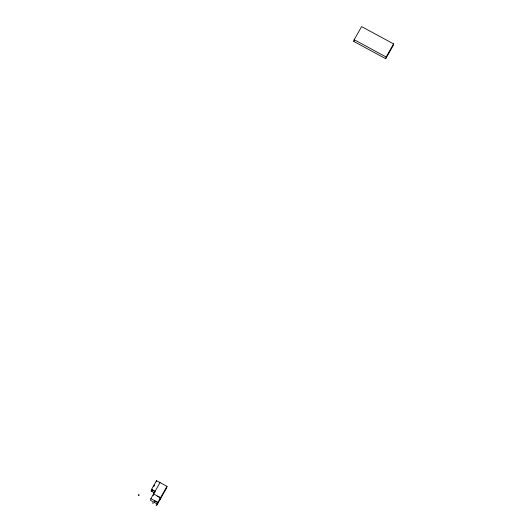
<?xml version="1.0" encoding="UTF-8"?>
<svg xmlns="http://www.w3.org/2000/svg" width="532" height="532" viewBox="0 0 532 532"><rect width="100%" height="100%" fill="white"/><g stroke="black" fill="none" stroke-linecap="round" stroke-linejoin="round"><path stroke-width="0.8" d="M153.409 503.046L152.824 503.392L152.637 502.753M156.235 505.101L156.827 505.353L157.013 504.768M154.672 493.004L151.148 491.096L151.56 489.38L156.501 480.682L166.995 486.361L166.583 488.083L157.472 504.11L150.503 500.339L150.915 498.624L160.026 482.591M151.919 491.508L152.278 490.005L154.36 491.129L154.001 492.639M156.228 481.826L156.501 480.682M153.176 495.625L153.588 493.909L160.564 497.686L160.152 499.402M154.805 492.426L155.085 491.282L151.56 489.38M154.373 502.434L154.739 500.925L157.552 502.447L157.193 503.957M157.472 504.11L157.884 502.394L166.995 486.361M159.866 499.249L160.232 497.733L157.412 496.21M353.767 41.403L354.179 39.687L361.614 26.6L393.58 43.897L393.168 45.619L385.733 58.706L353.767 41.403L354.545 40.026M385.733 58.706L386.146 56.991L393.58 43.897M138.453 494.966C138.885 496.595 139.77 494.035 138.5 494.886M156.295 504.728L156.235 505.094M151.148 491.096L151.913 489.759M153.808 486.414L154.573 485.078M354.179 39.687L386.146 56.991M150.915 498.624L157.884 502.394"/></g></svg>
